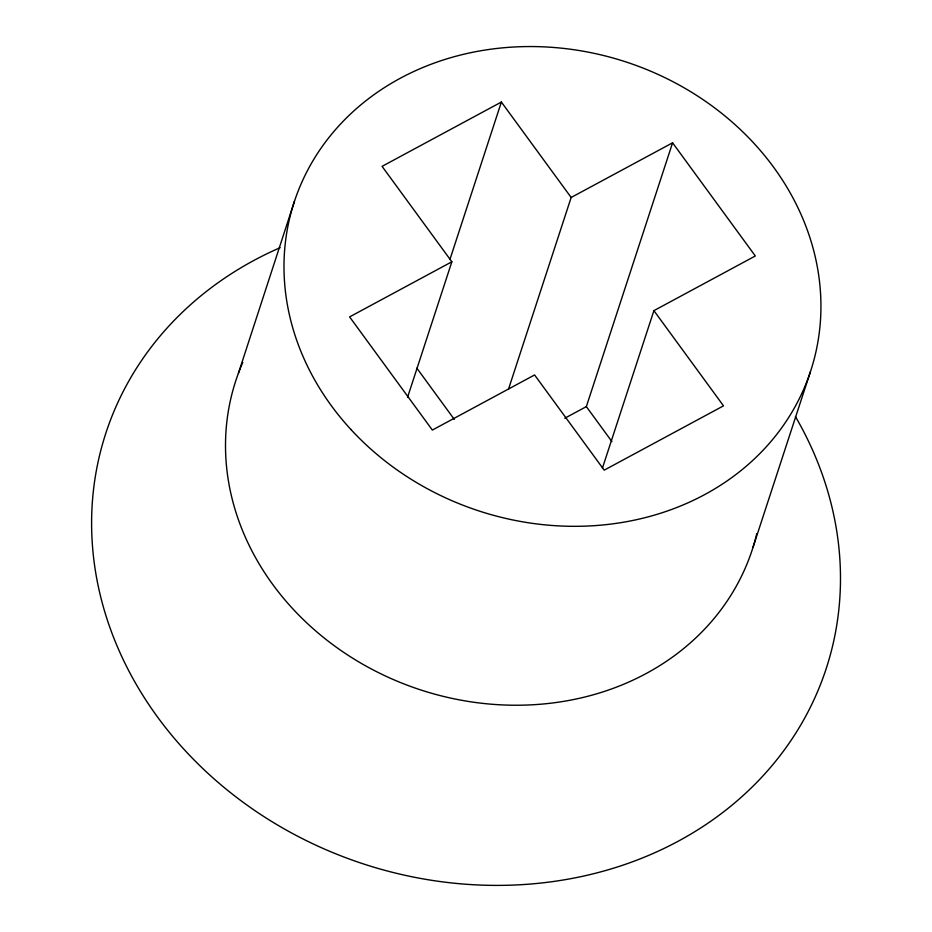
<?xml version="1.0" encoding="UTF-8"?>
<svg xmlns="http://www.w3.org/2000/svg" width="932" height="932" viewBox="0 0 932 932"><rect width="100%" height="100%" fill="white"/><g stroke="black" fill="none" stroke-linecap="round" stroke-linejoin="round"><path stroke-width="1.4" d="M238.441 373.196L294.5 201.149M449.911 259.504L501.381 102.042L571.153 197.479L508.406 389.46M407.61 397.137L451.857 261.787L382.073 166.35L501.381 102.042M564.792 418.235L586.345 406.62L672.578 142.817L755.316 255.985L653.903 310.647L602.433 468.109M753.114 547.014L810.421 371.728M451.857 261.787L349.605 316.903L432.355 430.071L534.595 374.955L604.204 470.159L723.5 405.851L653.903 310.647M571.153 197.479L672.578 142.817M586.345 406.62L611.94 441.617M416.86 368.175L454.292 419.388M756.761 533.745A271.701 236.239 18.1 0 1 418.817 689.307A271.701 236.239 18.1 0 1 242.821 362.338M795.427 416.557A378.928 329.474 18.1 0 1 646.738 856.193A378.928 329.474 18.1 0 1 139.532 689.96A378.928 329.474 18.1 0 1 280.171 247.679M350.933 429.524A271.701 236.239 18.1 0 0 806.844 381.654A271.701 236.239 18.1 0 0 499.61 48.149A271.701 236.239 18.1 0 0 350.933 429.524"/></g></svg>
